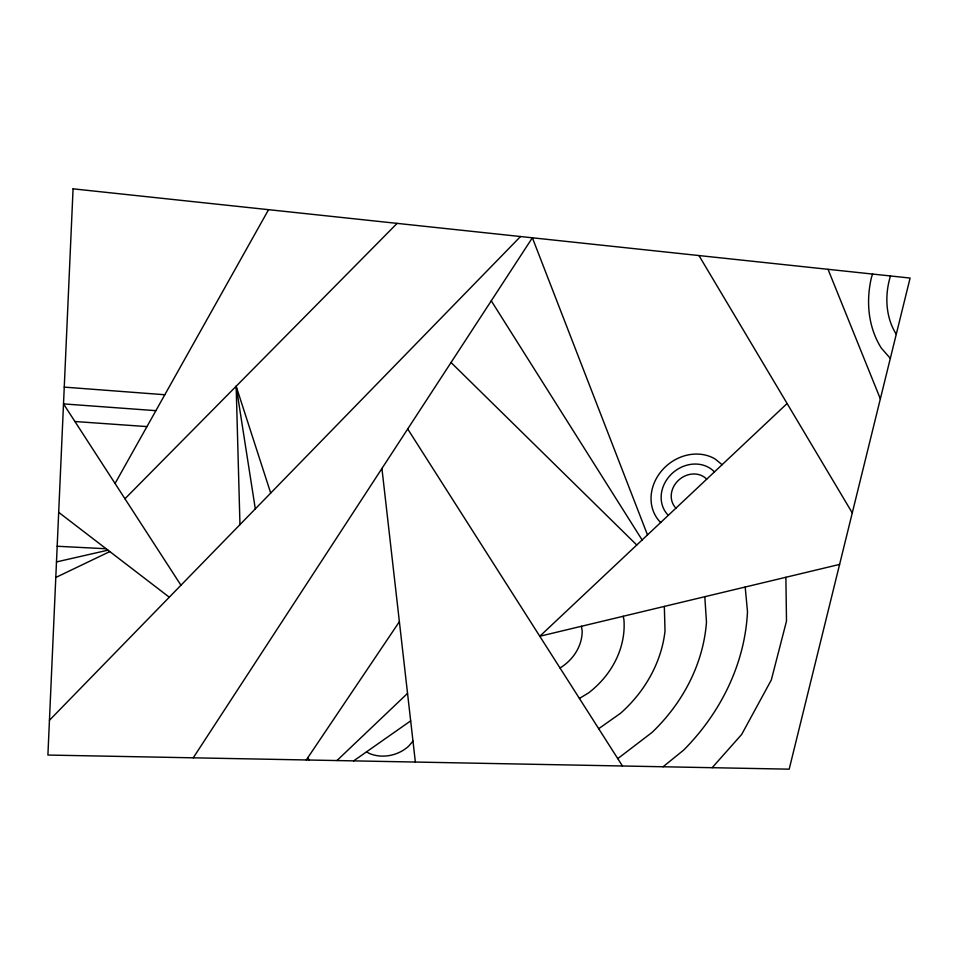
<?xml version="1.0" encoding="UTF-8"?>
<svg xmlns="http://www.w3.org/2000/svg" width="958" height="958" viewBox="0 0 958 958"><rect width="100%" height="100%" fill="white"/><g stroke="black" fill="none" stroke-linecap="round" stroke-linejoin="round"><path stroke-width="1.44" d="M890.485 275.964C884.593 294.932 885.443 317.218 896.269 334.246M872.642 274.06L871.505 277.221A103.057 85.094 -54.3 0 0 881.408 348.221L890.329 358.388M115.056 483.491L268.575 209.67M193.253 757.814L532.373 237.788L647.488 534.911M306.285 759.969L399.378 621.694M412.982 741.121L408.743 746.09A33.602 28.824 -18.4 0 1 368.914 753.263L366.555 751.826M712.153 767.705L741.684 734.427L771.31 679.964L786.494 621.119L785.883 577.279M49.445 720.272L520.517 236.53M124.947 498.771L397.127 223.37M336.965 760.556L407.545 693.376M787.105 403.522L539.797 636.256L839.603 564.406M663.068 766.771L683.784 749.982A219.502 191.073 -28.1 0 0 747.491 611.671L745.192 587.026M617.766 758.628L651.979 732.487A175.482 152.645 -28.1 0 0 706.477 622.113L704.801 596.714M598.69 728.703L620.592 713.231A131.533 114.361 -28.1 0 0 665.02 631.011L664.337 606.414M353.658 760.868L410.671 720.883M579.41 698.43L588.499 692.957A87.657 76.173 -28.1 0 0 623.886 619.299L623.167 616.281M559.915 667.846L561.544 667.019A43.817 38.069 -28.1 0 0 582.177 630.939L581.458 626.269M55.792 577.47L109.811 551.58M56.486 561.927L107.979 550.167M57.181 546.252L106.134 548.754M74.916 421.508L146.957 426.597M155.891 410.671L63.515 403.893L180.942 585.23M64.258 387.116L164.812 394.744M58.689 512.35L169.279 597.205M660.721 522.457L660.074 521.942A42.272 36.859 -40.4 0 1 662.217 470.139A42.272 36.859 -40.4 0 1 715.243 459.074L722.092 464.702M451.038 362.519L636.759 545.006M407.701 428.968L622.46 765.993M491.274 300.812L642.123 539.965M698.957 255.547L852.273 512.913M307.877 757.61L309.111 760.029M828.023 269.306L880.354 398.887M239.967 524.613L236.159 386.242L270.707 493.059M236.159 386.242L255.307 508.866M381.931 468.486L415.365 762.053M675.941 508.135A21.136 18.43 -40.4 0 1 678.408 480.353A21.136 18.43 -40.4 0 1 706.705 479.18M668.289 515.332A31.698 27.638 -40.4 0 1 671.929 473.623A31.698 27.638 -40.4 0 1 714.44 471.911M73.071 188.834L47.9 755.048L789.188 769.166L910.1 278.06L73.071 188.834"/></g></svg>
